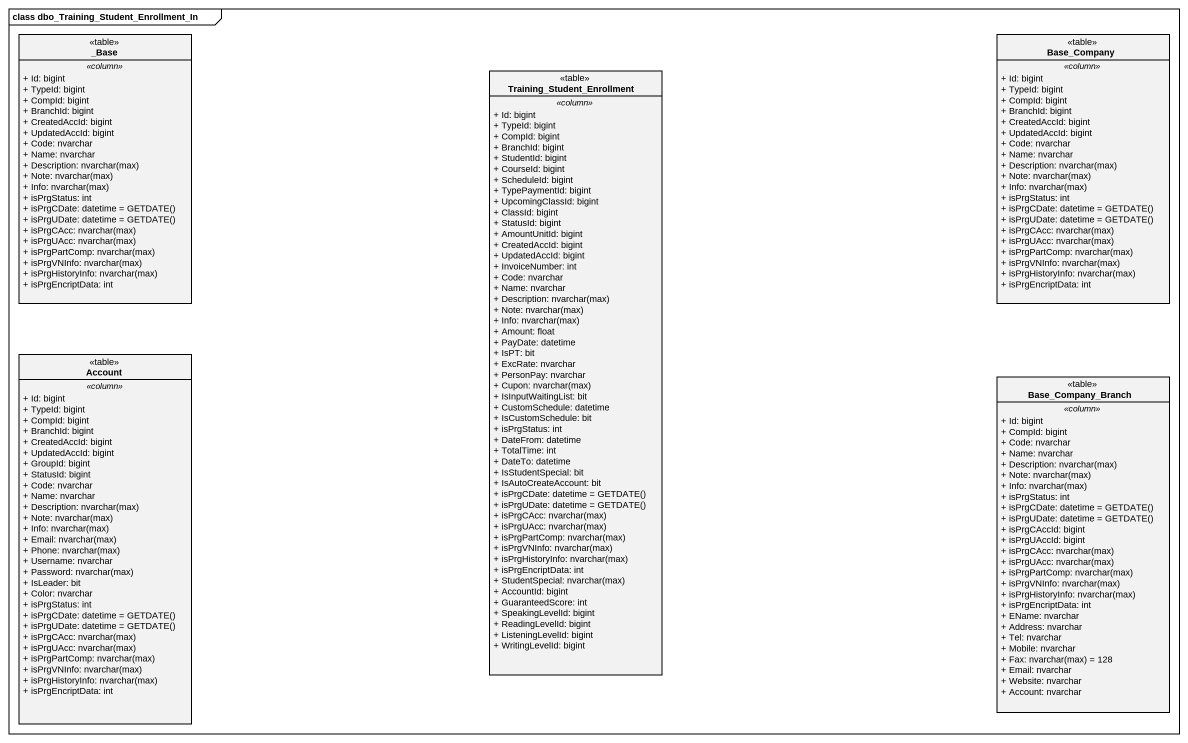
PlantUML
@startuml
mainframe class dbo_Training_Student_Enrollment_In
hide circle
hide empty members
skinparam classAttributeIconSize 0
class "_Base" as Base <<table>> {
  .. <<column>> ..
  + Id: bigint
  + TypeId: bigint
  + CompId: bigint
  + BranchId: bigint
  + CreatedAccId: bigint
  + UpdatedAccId: bigint
  + Code: nvarchar
  + Name: nvarchar
  {field} + Description: nvarchar(max)
  {field} + Note: nvarchar(max)
  {field} + Info: nvarchar(max)
  + isPrgStatus: int
  {field} + isPrgCDate: datetime = GETDATE()
  {field} + isPrgUDate: datetime = GETDATE()
  {field} + isPrgCAcc: nvarchar(max)
  {field} + isPrgUAcc: nvarchar(max)
  {field} + isPrgPartComp: nvarchar(max)
  {field} + isPrgVNInfo: nvarchar(max)
  {field} + isPrgHistoryInfo: nvarchar(max)
  + isPrgEncriptData: int
}
class Base_Company <<table>> {
  .. <<column>> ..
  + Id: bigint
  + TypeId: bigint
  + CompId: bigint
  + BranchId: bigint
  + CreatedAccId: bigint
  + UpdatedAccId: bigint
  + Code: nvarchar
  + Name: nvarchar
  {field} + Description: nvarchar(max)
  {field} + Note: nvarchar(max)
  {field} + Info: nvarchar(max)
  + isPrgStatus: int
  {field} + isPrgCDate: datetime = GETDATE()
  {field} + isPrgUDate: datetime = GETDATE()
  {field} + isPrgCAcc: nvarchar(max)
  {field} + isPrgUAcc: nvarchar(max)
  {field} + isPrgPartComp: nvarchar(max)
  {field} + isPrgVNInfo: nvarchar(max)
  {field} + isPrgHistoryInfo: nvarchar(max)
  + isPrgEncriptData: int
}
class Training_Student_Enrollment <<table>> {
  .. <<column>> ..
  + Id: bigint
  + TypeId: bigint
  + CompId: bigint
  + BranchId: bigint
  + StudentId: bigint
  + CourseId: bigint
  + ScheduleId: bigint
  + TypePaymentId: bigint
  + UpcomingClassId: bigint
  + ClassId: bigint
  + StatusId: bigint
  + AmountUnitId: bigint
  + CreatedAccId: bigint
  + UpdatedAccId: bigint
  + InvoiceNumber: int
  + Code: nvarchar
  + Name: nvarchar
  {field} + Description: nvarchar(max)
  {field} + Note: nvarchar(max)
  {field} + Info: nvarchar(max)
  + Amount: float
  + PayDate: datetime
  + IsPT: bit
  + ExcRate: nvarchar
  + PersonPay: nvarchar
  {field} + Cupon: nvarchar(max)
  + IsInputWaitingList: bit
  + CustomSchedule: datetime
  + IsCustomSchedule: bit
  + isPrgStatus: int
  + DateFrom: datetime
  + TotalTime: int
  + DateTo: datetime
  + IsStudentSpecial: bit
  + IsAutoCreateAccount: bit
  {field} + isPrgCDate: datetime = GETDATE()
  {field} + isPrgUDate: datetime = GETDATE()
  {field} + isPrgCAcc: nvarchar(max)
  {field} + isPrgUAcc: nvarchar(max)
  {field} + isPrgPartComp: nvarchar(max)
  {field} + isPrgVNInfo: nvarchar(max)
  {field} + isPrgHistoryInfo: nvarchar(max)
  + isPrgEncriptData: int
  {field} + StudentSpecial: nvarchar(max)
  + AccountId: bigint
  + GuaranteedScore: int
  + SpeakingLevelId: bigint
  + ReadingLevelId: bigint
  + ListeningLevelId: bigint
  + WritingLevelId: bigint
}
class Account <<table>> {
  .. <<column>> ..
  + Id: bigint
  + TypeId: bigint
  + CompId: bigint
  + BranchId: bigint
  + CreatedAccId: bigint
  + UpdatedAccId: bigint
  + GroupId: bigint
  + StatusId: bigint
  + Code: nvarchar
  + Name: nvarchar
  {field} + Description: nvarchar(max)
  {field} + Note: nvarchar(max)
  {field} + Info: nvarchar(max)
  {field} + Email: nvarchar(max)
  {field} + Phone: nvarchar(max)
  + Username: nvarchar
  {field} + Password: nvarchar(max)
  + IsLeader: bit
  + Color: nvarchar
  + isPrgStatus: int
  {field} + isPrgCDate: datetime = GETDATE()
  {field} + isPrgUDate: datetime = GETDATE()
  {field} + isPrgCAcc: nvarchar(max)
  {field} + isPrgUAcc: nvarchar(max)
  {field} + isPrgPartComp: nvarchar(max)
  {field} + isPrgVNInfo: nvarchar(max)
  {field} + isPrgHistoryInfo: nvarchar(max)
  + isPrgEncriptData: int
}
class Base_Company_Branch <<table>> {
  .. <<column>> ..
  + Id: bigint
  + CompId: bigint
  + Code: nvarchar
  + Name: nvarchar
  {field} + Description: nvarchar(max)
  {field} + Note: nvarchar(max)
  {field} + Info: nvarchar(max)
  + isPrgStatus: int
  {field} + isPrgCDate: datetime = GETDATE()
  {field} + isPrgUDate: datetime = GETDATE()
  + isPrgCAccId: bigint
  + isPrgUAccId: bigint
  {field} + isPrgCAcc: nvarchar(max)
  {field} + isPrgUAcc: nvarchar(max)
  {field} + isPrgPartComp: nvarchar(max)
  {field} + isPrgVNInfo: nvarchar(max)
  {field} + isPrgHistoryInfo: nvarchar(max)
  + isPrgEncriptData: int
  + EName: nvarchar
  + Address: nvarchar
  + Tel: nvarchar
  + Mobile: nvarchar
  {field} + Fax: nvarchar(max) = 128
  + Email: nvarchar
  + Website: nvarchar
  + Account: nvarchar
}
@enduml
